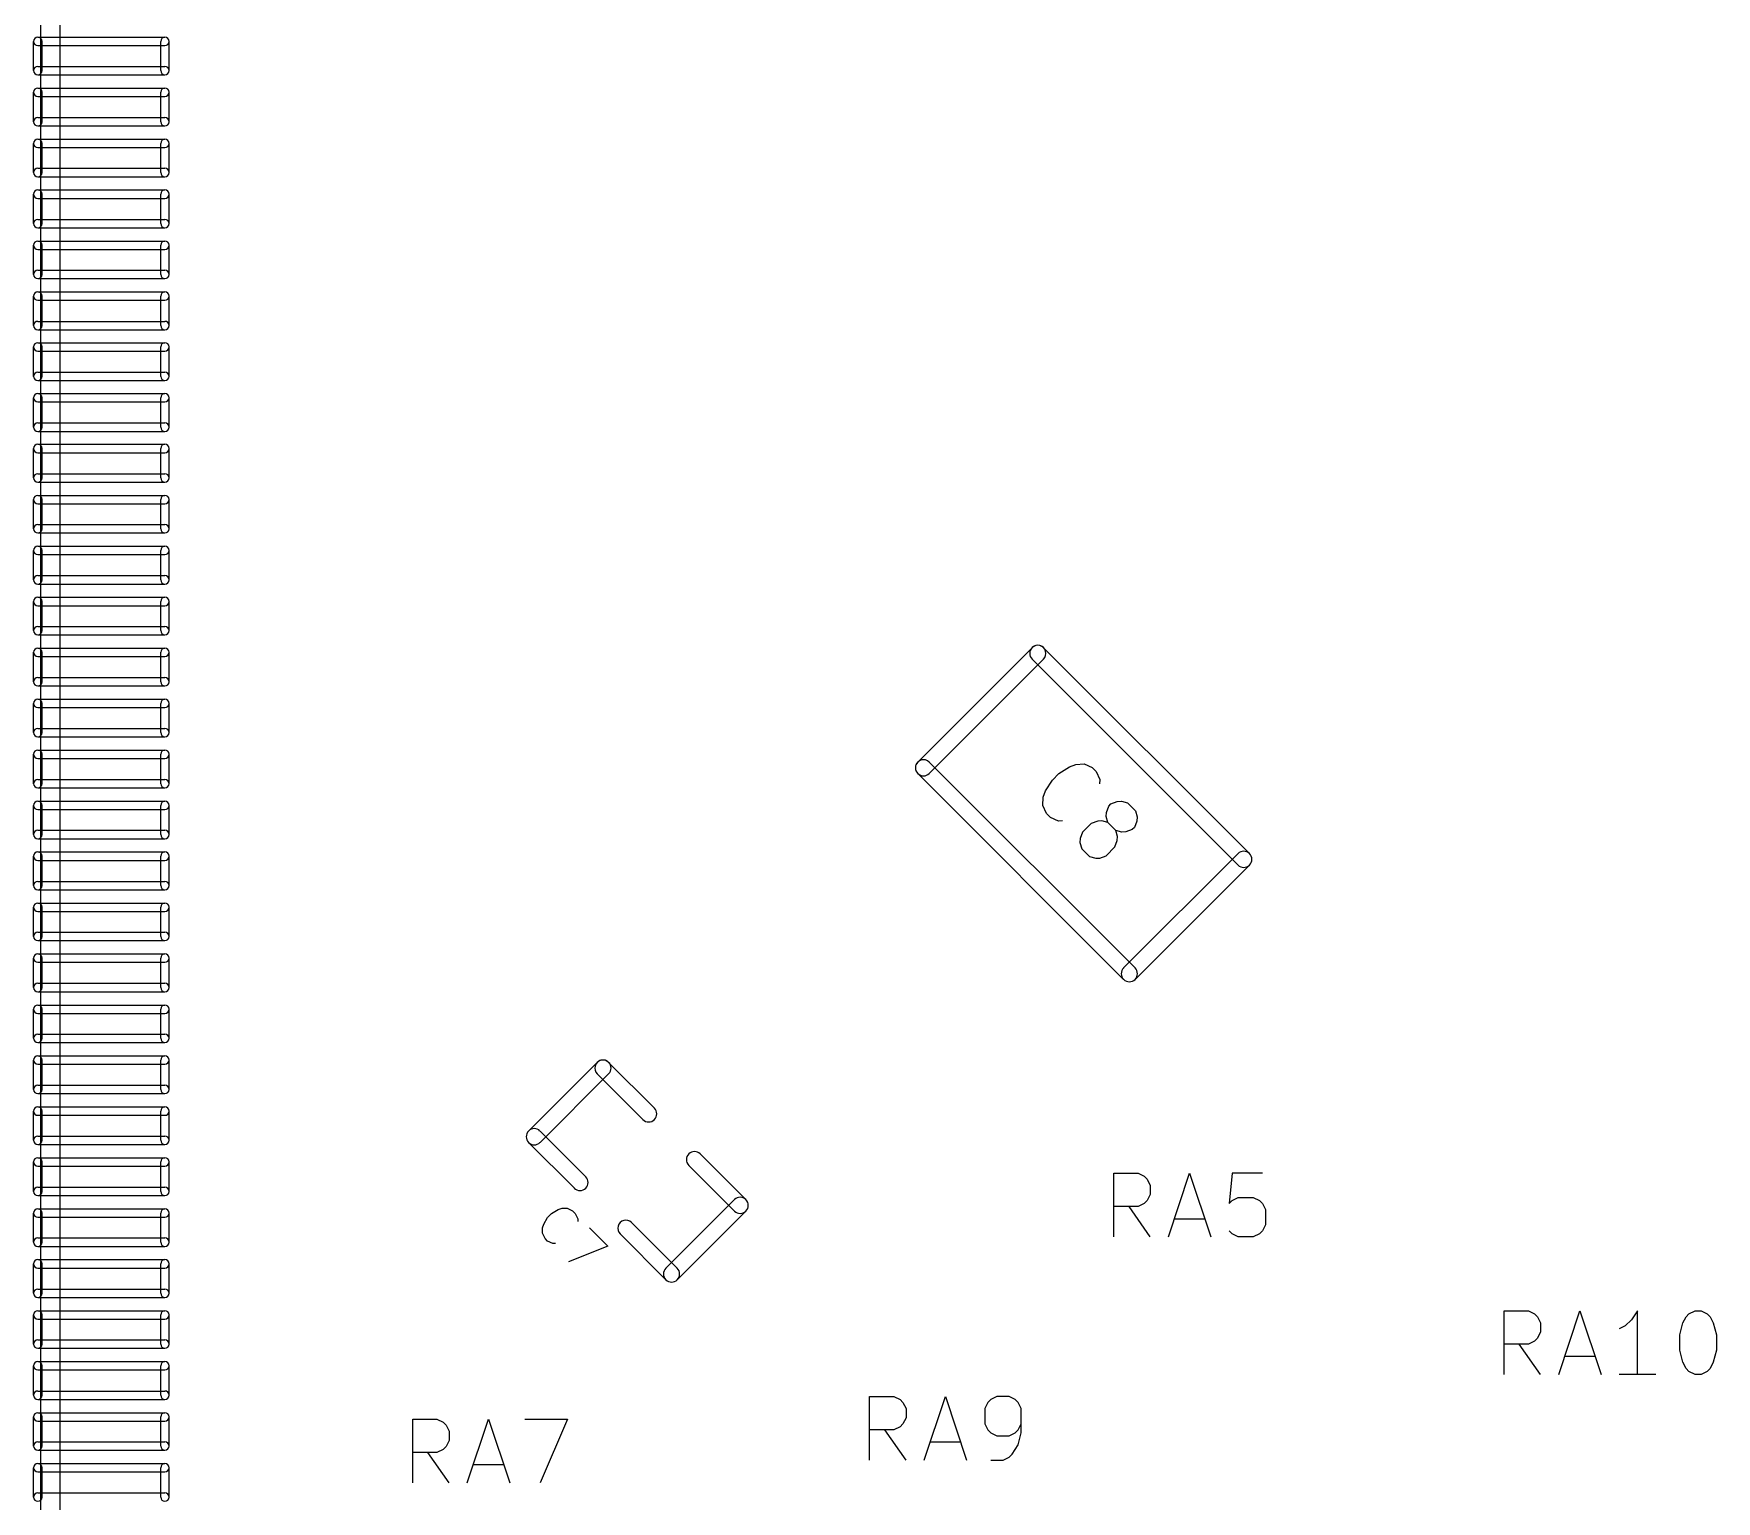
# Model space of a CAD drawing. Extents: x 51.7 to 137.6, y -122.1 to -55.4.
# Drawn here: x 123.34 to 136.55, y -99.75 to -88.23 of the extents above; entities that cross this region are included whole.
import ezdxf

# ---------------------------------------------------------------- set-up
doc = ezdxf.new("R2010")
doc.units = 0
doc.header["$MEASUREMENT"] = 0
doc.layers.add('BLACK', color=250, linetype='CONTINUOUS')

msp = doc.modelspace()

# ---------------------------------------------------------------- linework, layer by layer
at = {"layer": 'BLACK'}
for p, q in [((123.396, -100.972), (123.396, -81.028)), ((123.548, -100.972), (123.548, -81.028)), ((123.373, -88.2543), (124.371, -88.2543)), ((123.34, -88.5159), (123.34, -88.2873)), ((123.373, -88.3203), (124.371, -88.3203)), ((123.406, -88.5159), (123.406, -88.2873)), ((124.338, -88.5159), (124.338, -88.2873)), ((124.404, -88.5159), (124.404, -88.2873)), ((123.373, -88.4829), (124.371, -88.4829)), ((123.373, -88.5489), (124.371, -88.5489)), ((123.373, -88.653), (124.371, -88.653)), ((123.34, -88.9172), (123.34, -88.6861)), ((123.373, -88.7191), (124.371, -88.7191)), ((123.406, -88.9172), (123.406, -88.6861)), ((124.338, -88.9172), (124.338, -88.6861)), ((124.404, -88.9172), (124.404, -88.6861)), ((123.373, -88.8842), (124.371, -88.8842)), ((123.373, -88.9502), (124.371, -88.9502)), ((123.373, -89.0544), (124.371, -89.0544)), ((123.34, -89.316), (123.34, -89.0874)), ((123.373, -89.1204), (124.371, -89.1204)), ((123.406, -89.316), (123.406, -89.0874)), ((124.338, -89.316), (124.338, -89.0874)), ((124.404, -89.316), (124.404, -89.0874)), ((123.373, -89.283), (124.371, -89.283)), ((123.373, -89.349), (124.371, -89.349)), ((123.34, -89.7173), (123.34, -89.4862)), ((123.373, -89.4531), (124.371, -89.4531)), ((123.373, -89.5192), (124.371, -89.5192)), ((123.406, -89.7173), (123.406, -89.4862)), ((124.338, -89.7173), (124.338, -89.4862)), ((124.404, -89.7173), (124.404, -89.4862)), ((123.373, -89.6843), (124.371, -89.6843)), ((123.373, -89.7503), (124.371, -89.7503)), ((123.34, -90.1161), (123.34, -89.8875)), ((123.373, -89.8545), (124.371, -89.8545)), ((123.373, -89.9205), (124.371, -89.9205)), ((123.406, -90.1161), (123.406, -89.8875)), ((124.338, -90.1161), (124.338, -89.8875)), ((124.404, -90.1161), (124.404, -89.8875)), ((123.373, -90.0831), (124.371, -90.0831)), ((123.373, -90.1491), (124.371, -90.1491)), ((123.34, -90.5174), (123.34, -90.2863)), ((123.373, -90.2532), (124.371, -90.2532)), ((123.373, -90.3193), (124.371, -90.3193)), ((123.406, -90.5174), (123.406, -90.2863)), ((124.338, -90.5174), (124.338, -90.2863)), ((124.404, -90.5174), (124.404, -90.2863)), ((123.373, -90.4844), (124.371, -90.4844)), ((123.373, -90.5504), (124.371, -90.5504)), ((123.34, -90.9162), (123.34, -90.685)), ((123.373, -90.652), (124.371, -90.652)), ((123.373, -90.7181), (124.371, -90.7181)), ((123.406, -90.9162), (123.406, -90.685)), ((124.338, -90.9162), (124.338, -90.685)), ((124.404, -90.9162), (124.404, -90.685)), ((123.373, -90.8832), (124.371, -90.8832)), ((123.373, -90.9492), (124.371, -90.9492)), ((123.34, -91.315), (123.34, -91.0838)), ((123.373, -91.0508), (124.371, -91.0508)), ((123.373, -91.1168), (124.371, -91.1168)), ((123.406, -91.315), (123.406, -91.0838)), ((124.338, -91.315), (124.338, -91.0838)), ((124.404, -91.315), (124.404, -91.0838)), ((123.373, -91.2819), (124.371, -91.2819)), ((123.373, -91.348), (124.371, -91.348)), ((123.34, -91.7137), (123.34, -91.4826)), ((123.373, -91.4496), (124.371, -91.4496)), ((123.373, -91.5156), (124.371, -91.5156)), ((123.406, -91.7137), (123.406, -91.4826)), ((124.338, -91.7137), (124.338, -91.4826)), ((124.404, -91.7137), (124.404, -91.4826)), ((123.373, -91.6807), (124.371, -91.6807)), ((123.373, -91.7468), (124.371, -91.7468)), ((123.34, -92.1125), (123.34, -91.8839)), ((123.373, -91.8509), (124.371, -91.8509)), ((123.373, -91.9169), (124.371, -91.9169)), ((123.406, -92.1125), (123.406, -91.8839)), ((124.338, -92.1125), (124.338, -91.8839)), ((124.404, -92.1125), (124.404, -91.8839)), ((123.373, -92.0795), (124.371, -92.0795)), ((123.373, -92.1455), (124.371, -92.1455)), ((123.34, -92.5138), (123.34, -92.2827)), ((123.373, -92.2497), (124.371, -92.2497)), ((123.373, -92.3157), (124.371, -92.3157)), ((123.406, -92.5138), (123.406, -92.2827)), ((124.338, -92.5138), (124.338, -92.2827)), ((124.404, -92.5138), (124.404, -92.2827)), ((123.373, -92.4808), (124.371, -92.4808)), ((123.373, -92.5469), (124.371, -92.5469)), ((123.34, -92.9126), (123.34, -92.684)), ((123.373, -92.651), (124.371, -92.651)), ((123.373, -92.717), (124.371, -92.717)), ((123.406, -92.9126), (123.406, -92.684)), ((124.338, -92.9126), (124.338, -92.684)), ((124.404, -92.9126), (124.404, -92.684)), ((123.373, -92.8796), (124.371, -92.8796)), ((123.373, -92.9456), (124.371, -92.9456)), ((123.34, -93.3139), (123.34, -93.0828)), ((123.373, -93.0498), (124.371, -93.0498)), ((123.373, -93.1158), (124.371, -93.1158)), ((123.406, -93.3139), (123.406, -93.0828)), ((124.338, -93.3139), (124.338, -93.0828)), ((124.404, -93.3139), (124.404, -93.0828)), ((130.283, -93.9442), (131.181, -93.0462)), ((130.372, -94.034), (131.27, -93.136)), ((131.181, -93.136), (132.797, -94.7524)), ((131.27, -93.0462), (132.887, -94.6626)), ((123.373, -93.2809), (124.371, -93.2809)), ((123.373, -93.347), (124.371, -93.347)), ((123.34, -93.7127), (123.34, -93.4841)), ((123.373, -93.4511), (124.371, -93.4511)), ((123.373, -93.5171), (124.371, -93.5171)), ((123.406, -93.7127), (123.406, -93.4841)), ((124.338, -93.7127), (124.338, -93.4841)), ((124.404, -93.7127), (124.404, -93.4841)), ((123.373, -93.6797), (124.371, -93.6797)), ((123.373, -93.7457), (124.371, -93.7457)), ((123.34, -94.114), (123.34, -93.8829)), ((123.373, -93.8499), (124.371, -93.8499)), ((123.373, -93.9159), (124.371, -93.9159)), ((123.406, -94.114), (123.406, -93.8829)), ((124.338, -94.114), (124.338, -93.8829)), ((124.404, -94.114), (124.404, -93.8829)), ((131.989, -95.5606), (130.372, -93.9442)), ((131.899, -95.6504), (130.283, -94.034)), ((131.339, -94.0857), (131.391, -94.0344)), ((131.391, -94.0344), (131.474, -93.9814)), ((131.474, -93.9814), (131.524, -93.9626)), ((131.524, -93.9626), (131.589, -93.9592)), ((131.589, -93.9592), (131.652, -93.9882)), ((131.652, -93.9882), (131.683, -94.019)), ((131.683, -94.019), (131.712, -94.0823)), ((123.373, -94.081), (124.371, -94.081)), ((123.373, -94.1471), (124.371, -94.1471)), ((131.267, -94.2192), (131.286, -94.1696)), ((131.286, -94.1696), (131.339, -94.0857)), ((131.712, -94.0823), (131.71, -94.1148)), ((123.34, -94.5128), (123.34, -94.2842)), ((123.373, -94.2512), (124.371, -94.2512)), ((123.373, -94.3172), (124.371, -94.3172)), ((123.406, -94.5128), (123.406, -94.2842)), ((124.338, -94.5128), (124.338, -94.2842)), ((124.404, -94.5128), (124.404, -94.2842)), ((131.264, -94.2842), (131.267, -94.2192)), ((131.293, -94.3474), (131.264, -94.2842)), ((131.762, -94.3714), (131.763, -94.3389)), ((131.763, -94.3389), (131.782, -94.2893)), ((131.782, -94.2893), (131.799, -94.2722)), ((131.799, -94.2722), (131.849, -94.2534)), ((131.849, -94.2534), (131.881, -94.2517)), ((131.881, -94.2517), (131.929, -94.2653)), ((131.929, -94.2653), (131.991, -94.3269)), ((131.991, -94.3269), (132.005, -94.3748)), ((131.324, -94.3782), (131.293, -94.3474)), ((131.387, -94.4073), (131.324, -94.3782)), ((131.42, -94.4056), (131.387, -94.4073)), ((131.645, -94.4261), (131.577, -94.4946)), ((131.695, -94.4073), (131.645, -94.4261)), ((131.728, -94.4056), (131.695, -94.4073)), ((131.775, -94.4193), (131.728, -94.4056)), ((131.775, -94.4193), (131.762, -94.3714)), ((131.837, -94.4809), (131.775, -94.4193)), ((131.984, -94.4569), (131.967, -94.474)), ((132.003, -94.4073), (131.984, -94.4569)), ((132.005, -94.3748), (132.003, -94.4073)), ((123.373, -94.4798), (124.371, -94.4798)), ((123.373, -94.5458), (124.371, -94.5458)), ((131.558, -94.5442), (131.556, -94.5767)), ((131.556, -94.5767), (131.57, -94.6246)), ((131.577, -94.4946), (131.558, -94.5442)), ((131.83, -94.6109), (131.849, -94.5613)), ((131.885, -94.4946), (131.837, -94.4809)), ((131.851, -94.5288), (131.837, -94.4809)), ((131.849, -94.5613), (131.851, -94.5288)), ((131.917, -94.4928), (131.885, -94.4946)), ((131.967, -94.474), (131.917, -94.4928)), ((123.34, -94.9141), (123.34, -94.683)), ((123.373, -94.65), (124.371, -94.65)), ((123.373, -94.716), (124.371, -94.716)), ((123.406, -94.9141), (123.406, -94.683)), ((124.338, -94.9141), (124.338, -94.683)), ((124.404, -94.9141), (124.404, -94.683)), ((131.57, -94.6246), (131.632, -94.6861)), ((131.632, -94.6861), (131.68, -94.6998)), ((131.68, -94.6998), (131.712, -94.6981)), ((131.712, -94.6981), (131.762, -94.6793)), ((131.762, -94.6793), (131.83, -94.6109)), ((132.797, -94.6626), (131.899, -95.5606)), ((132.887, -94.7524), (131.989, -95.6504)), ((123.373, -94.8811), (124.371, -94.8811)), ((123.373, -94.9472), (124.371, -94.9472)), ((123.34, -95.3129), (123.34, -95.0843)), ((123.373, -95.0513), (124.371, -95.0513)), ((123.373, -95.1173), (124.371, -95.1173)), ((123.406, -95.3129), (123.406, -95.0843)), ((124.338, -95.3129), (124.338, -95.0843)), ((124.404, -95.3129), (124.404, -95.0843)), ((123.373, -95.2799), (124.371, -95.2799)), ((123.373, -95.3459), (124.371, -95.3459)), ((123.34, -95.7142), (123.34, -95.4831)), ((123.373, -95.4501), (124.371, -95.4501)), ((123.373, -95.5161), (124.371, -95.5161)), ((123.406, -95.7142), (123.406, -95.4831)), ((124.338, -95.7142), (124.338, -95.4831)), ((124.404, -95.7142), (124.404, -95.4831)), ((123.373, -95.6812), (124.371, -95.6812)), ((123.373, -95.7473), (124.371, -95.7473)), ((123.34, -96.113), (123.34, -95.8844)), ((123.373, -95.8514), (124.371, -95.8514)), ((123.373, -95.9174), (124.371, -95.9174)), ((123.406, -96.113), (123.406, -95.8844)), ((124.338, -96.113), (124.338, -95.8844)), ((124.404, -96.113), (124.404, -95.8844)), ((123.373, -96.08), (124.371, -96.08)), ((123.373, -96.146), (124.371, -96.146)), ((123.34, -96.5143), (123.34, -96.2832)), ((123.373, -96.2502), (124.371, -96.2502)), ((123.373, -96.3162), (124.371, -96.3162)), ((123.406, -96.5143), (123.406, -96.2832)), ((124.338, -96.5143), (124.338, -96.2832)), ((124.404, -96.5143), (124.404, -96.2832)), ((127.765, -96.3019), (127.226, -96.8407)), ((128.214, -96.6611), (127.855, -96.3019)), ((127.855, -96.3917), (127.316, -96.9305)), ((128.124, -96.7509), (127.765, -96.3917)), ((123.373, -96.4813), (124.371, -96.4813)), ((123.373, -96.5474), (124.371, -96.5474)), ((123.34, -96.9131), (123.34, -96.6845)), ((123.373, -96.6515), (124.371, -96.6515)), ((123.373, -96.7175), (124.371, -96.7175)), ((123.406, -96.9131), (123.406, -96.6845)), ((124.338, -96.9131), (124.338, -96.6845)), ((124.404, -96.9131), (124.404, -96.6845)), ((127.316, -96.8407), (127.675, -97.1999)), ((123.373, -96.8801), (124.371, -96.8801)), ((123.373, -96.9461), (124.371, -96.9461)), ((127.226, -96.9305), (127.586, -97.2897)), ((123.34, -97.3144), (123.34, -97.0833)), ((123.373, -97.0503), (124.371, -97.0503)), ((123.406, -97.3144), (123.406, -97.0833)), ((124.338, -97.3144), (124.338, -97.0833)), ((124.404, -97.3144), (124.404, -97.0833)), ((128.484, -97.1101), (128.843, -97.4693)), ((128.573, -97.0203), (128.933, -97.3795)), ((123.373, -97.1163), (124.371, -97.1163)), ((131.822, -97.6719), (131.822, -97.1719)), ((131.822, -97.1719), (132.013, -97.1719)), ((132.013, -97.1719), (132.06, -97.1957)), ((132.06, -97.1957), (132.084, -97.2195)), ((132.084, -97.2195), (132.108, -97.2671)), ((132.251, -97.6719), (132.417, -97.1719)), ((132.417, -97.1719), (132.584, -97.6719)), ((132.751, -97.1719), (132.727, -97.41)), ((132.989, -97.1719), (132.751, -97.1719)), ((123.373, -97.2814), (124.371, -97.2814)), ((123.373, -97.3475), (124.371, -97.3475)), ((128.843, -97.3795), (128.304, -97.9183)), ((132.108, -97.3385), (132.084, -97.3862)), ((132.108, -97.2671), (132.108, -97.3385)), ((132.751, -97.3862), (132.798, -97.3624)), ((132.798, -97.3624), (132.917, -97.3624)), ((132.917, -97.3624), (132.965, -97.3862)), ((123.34, -97.7132), (123.34, -97.4846)), ((123.373, -97.4516), (124.371, -97.4516)), ((123.406, -97.7132), (123.406, -97.4846)), ((124.338, -97.7132), (124.338, -97.4846)), ((124.404, -97.7132), (124.404, -97.4846)), ((127.376, -97.5193), (127.407, -97.4886)), ((127.407, -97.4886), (127.459, -97.4578)), ((127.459, -97.4578), (127.489, -97.4475)), ((127.489, -97.4475), (127.53, -97.4475)), ((127.53, -97.4475), (127.571, -97.468)), ((127.571, -97.468), (127.592, -97.4886)), ((127.592, -97.4886), (127.613, -97.5296)), ((128.933, -97.4693), (128.394, -98.0081)), ((132.013, -97.4338), (131.822, -97.4338)), ((132.108, -97.6719), (131.941, -97.4338)), ((132.06, -97.41), (132.013, -97.4338)), ((132.084, -97.3862), (132.06, -97.41)), ((132.727, -97.41), (132.751, -97.3862)), ((132.965, -97.3862), (132.989, -97.41)), ((132.989, -97.41), (133.013, -97.4576)), ((133.013, -97.4576), (133.013, -97.5766)), ((123.373, -97.5176), (124.371, -97.5176)), ((127.335, -97.6014), (127.346, -97.5707)), ((127.335, -97.6425), (127.335, -97.6014)), ((127.356, -97.6836), (127.335, -97.6425)), ((127.346, -97.5707), (127.376, -97.5193)), ((127.613, -97.5296), (127.613, -97.5501)), ((127.705, -97.6014), (127.849, -97.7451)), ((128.394, -97.9183), (128.035, -97.5591)), ((132.298, -97.529), (132.536, -97.529)), ((132.751, -97.6481), (132.727, -97.6243)), ((132.989, -97.6243), (132.965, -97.6481)), ((133.013, -97.5766), (132.989, -97.6243)), ((123.373, -97.6802), (124.371, -97.6802)), ((123.373, -97.7462), (124.371, -97.7462)), ((127.376, -97.7041), (127.356, -97.6836)), ((127.418, -97.7246), (127.376, -97.7041)), ((127.438, -97.7246), (127.418, -97.7246)), ((127.849, -97.7451), (127.541, -97.8683)), ((128.304, -98.0081), (127.945, -97.6489)), ((132.798, -97.6719), (132.751, -97.6481)), ((132.917, -97.6719), (132.798, -97.6719)), ((132.965, -97.6481), (132.917, -97.6719)), ((123.34, -98.1145), (123.34, -97.8834)), ((123.373, -97.8504), (124.371, -97.8504)), ((123.406, -98.1145), (123.406, -97.8834)), ((124.338, -98.1145), (124.338, -97.8834)), ((124.404, -98.1145), (124.404, -97.8834)), ((123.373, -97.9164), (124.371, -97.9164)), ((123.373, -98.0815), (124.371, -98.0815)), ((123.373, -98.1476), (124.371, -98.1476)), ((123.34, -98.5133), (123.34, -98.2847)), ((123.373, -98.2517), (124.371, -98.2517)), ((123.406, -98.5133), (123.406, -98.2847)), ((124.338, -98.5133), (124.338, -98.2847)), ((124.404, -98.5133), (124.404, -98.2847)), ((134.886, -98.7514), (134.886, -98.2514)), ((134.886, -98.2514), (135.077, -98.2514)), ((135.077, -98.2514), (135.124, -98.2752)), ((135.124, -98.2752), (135.148, -98.299)), ((135.148, -98.299), (135.172, -98.3466)), ((135.315, -98.7514), (135.481, -98.2514)), ((135.481, -98.2514), (135.648, -98.7514)), ((135.934, -98.2514), (135.886, -98.3228)), ((135.934, -98.7514), (135.934, -98.2514)), ((136.291, -98.3466), (136.315, -98.299)), ((136.315, -98.299), (136.338, -98.2752)), ((136.338, -98.2752), (136.386, -98.2514)), ((136.386, -98.2514), (136.434, -98.2514)), ((136.434, -98.2514), (136.481, -98.2752)), ((136.481, -98.2752), (136.505, -98.299)), ((136.505, -98.299), (136.529, -98.3466)), ((123.373, -98.3177), (124.371, -98.3177)), ((135.172, -98.418), (135.148, -98.4657)), ((135.172, -98.3466), (135.172, -98.418)), ((135.838, -98.3704), (135.791, -98.3942)), ((135.886, -98.3228), (135.838, -98.3704)), ((136.267, -98.4419), (136.291, -98.3466)), ((136.529, -98.3466), (136.553, -98.4419)), ((123.373, -98.4803), (124.371, -98.4803)), ((123.373, -98.5463), (124.371, -98.5463)), ((135.077, -98.5133), (134.886, -98.5133)), ((135.172, -98.7514), (135.005, -98.5133)), ((135.124, -98.4895), (135.077, -98.5133)), ((135.148, -98.4657), (135.124, -98.4895)), ((136.267, -98.5609), (136.267, -98.4419)), ((136.291, -98.6561), (136.267, -98.5609)), ((136.553, -98.5609), (136.529, -98.6561)), ((136.553, -98.4419), (136.553, -98.5609)), ((123.34, -98.9146), (123.34, -98.6835)), ((123.373, -98.6505), (124.371, -98.6505)), ((123.406, -98.9146), (123.406, -98.6835)), ((124.338, -98.9146), (124.338, -98.6835)), ((124.404, -98.9146), (124.404, -98.6835)), ((135.362, -98.6085), (135.6, -98.6085)), ((136.315, -98.7038), (136.291, -98.6561)), ((136.529, -98.6561), (136.505, -98.7038)), ((123.373, -98.7165), (124.371, -98.7165)), ((136.077, -98.7514), (135.791, -98.7514)), ((136.338, -98.7276), (136.315, -98.7038)), ((136.386, -98.7514), (136.338, -98.7276)), ((136.434, -98.7514), (136.386, -98.7514)), ((136.481, -98.7276), (136.434, -98.7514)), ((136.505, -98.7038), (136.481, -98.7276)), ((123.373, -98.8816), (124.371, -98.8816)), ((123.373, -98.9477), (124.371, -98.9477)), ((129.904, -99.4245), (129.904, -98.9245)), ((129.904, -98.9245), (130.095, -98.9245)), ((130.095, -98.9245), (130.143, -98.9483)), ((130.143, -98.9483), (130.166, -98.9721)), ((130.333, -99.4245), (130.5, -98.9245)), ((130.5, -98.9245), (130.666, -99.4245)), ((130.857, -98.9483), (130.833, -98.9721)), ((130.904, -98.9245), (130.857, -98.9483)), ((131, -98.9245), (130.904, -98.9245)), ((131.047, -98.9483), (131, -98.9245)), ((131.071, -98.9721), (131.047, -98.9483)), ((123.34, -99.3134), (123.34, -99.0848)), ((123.373, -99.0518), (124.371, -99.0518)), ((123.406, -99.3134), (123.406, -99.0848)), ((124.338, -99.3134), (124.338, -99.0848)), ((124.404, -99.3134), (124.404, -99.0848)), ((130.166, -98.9721), (130.19, -99.0197)), ((130.19, -99.0911), (130.166, -99.1388)), ((130.19, -99.0197), (130.19, -99.0911)), ((130.833, -98.9721), (130.809, -99.0197)), ((130.809, -99.0197), (130.809, -99.1388)), ((131.095, -99.0197), (131.071, -98.9721)), ((131.095, -99.2102), (131.095, -99.0197)), ((123.373, -99.1178), (124.371, -99.1178)), ((126.317, -99.6024), (126.317, -99.1024)), ((126.317, -99.1024), (126.507, -99.1024)), ((126.507, -99.1024), (126.555, -99.1262)), ((126.555, -99.1262), (126.579, -99.15)), ((126.579, -99.15), (126.602, -99.1976)), ((126.602, -99.1976), (126.602, -99.269)), ((126.745, -99.6024), (126.912, -99.1024)), ((126.912, -99.1024), (127.079, -99.6024)), ((127.198, -99.1024), (127.531, -99.1024)), ((127.531, -99.1024), (127.317, -99.6024)), ((130.095, -99.1864), (129.904, -99.1864)), ((130.19, -99.4245), (130.024, -99.1864)), ((130.143, -99.1626), (130.095, -99.1864)), ((130.166, -99.1388), (130.143, -99.1626)), ((130.809, -99.1388), (130.833, -99.1864)), ((130.833, -99.1864), (130.857, -99.2102)), ((130.857, -99.2102), (130.904, -99.234)), ((131, -99.234), (131.047, -99.2102)), ((131.047, -99.2102), (131.071, -99.1864)), ((131.071, -99.1864), (131.095, -99.1388)), ((131.071, -99.3054), (131.095, -99.2102)), ((123.373, -99.2804), (124.371, -99.2804)), ((123.373, -99.3464), (124.371, -99.3464)), ((126.555, -99.3405), (126.507, -99.3643)), ((126.579, -99.3167), (126.555, -99.3405)), ((126.602, -99.269), (126.579, -99.3167)), ((130.381, -99.2816), (130.619, -99.2816)), ((130.904, -99.234), (131, -99.234)), ((131.024, -99.3769), (131.071, -99.3054)), ((123.34, -99.7147), (123.34, -99.4836)), ((123.373, -99.4506), (124.371, -99.4506)), ((123.406, -99.7147), (123.406, -99.4836)), ((124.338, -99.7147), (124.338, -99.4836)), ((124.404, -99.7147), (124.404, -99.4836)), ((126.507, -99.3643), (126.317, -99.3643)), ((126.602, -99.6024), (126.436, -99.3643)), ((126.793, -99.4595), (127.031, -99.4595)), ((130.857, -99.4245), (130.952, -99.4245)), ((130.952, -99.4245), (131, -99.4007)), ((131, -99.4007), (131.024, -99.3769)), ((123.373, -99.5166), (124.371, -99.5166)), ((123.373, -99.6817), (124.371, -99.6817))]:
    msp.add_line(p, q, dxfattribs=at)
for centre, radius, start, end in [((123.373, -88.2873), 0.033, 90, 270), ((123.373, -88.2873), 0.033, 360, 540), ((124.371, -88.2873), 0.033, 360, 540), ((124.371, -88.2873), 0.033, 270, 450), ((123.373, -88.5159), 0.033, 90, 270), ((123.373, -88.5159), 0.033, 180, 360), ((124.371, -88.5159), 0.033, 180, 360), ((124.371, -88.5159), 0.033, 270, 450), ((123.373, -88.6861), 0.033, 90, 270), ((123.373, -88.6861), 0.033, 360, 540), ((124.371, -88.6861), 0.033, 360, 540), ((124.371, -88.6861), 0.033, 270, 450), ((123.373, -88.9172), 0.033, 90, 270), ((123.373, -88.9172), 0.033, 180, 360), ((124.371, -88.9172), 0.033, 180, 360), ((124.371, -88.9172), 0.033, 270, 450), ((123.373, -89.0874), 0.033, 90, 270), ((123.373, -89.0874), 0.033, 360, 540), ((124.371, -89.0874), 0.033, 360, 540), ((124.371, -89.0874), 0.033, 270, 450), ((123.373, -89.316), 0.033, 90, 270), ((123.373, -89.316), 0.033, 180, 360), ((124.371, -89.316), 0.033, 180, 360), ((124.371, -89.316), 0.033, 270, 450), ((123.373, -89.4862), 0.033, 90, 270), ((123.373, -89.4862), 0.033, 360, 540), ((124.371, -89.4862), 0.033, 360, 540), ((124.371, -89.4862), 0.033, 270, 450), ((123.373, -89.7173), 0.033, 90, 270), ((124.371, -89.7173), 0.033, 270, 450), ((123.373, -89.7173), 0.033, 180, 360), ((124.371, -89.7173), 0.033, 180, 360), ((123.373, -89.8875), 0.033, 90, 270), ((123.373, -89.8875), 0.033, 360, 540), ((124.371, -89.8875), 0.033, 360, 540), ((124.371, -89.8875), 0.033, 270, 450), ((123.373, -90.1161), 0.033, 90, 270), ((124.371, -90.1161), 0.033, 270, 450), ((123.373, -90.1161), 0.033, 180, 360), ((124.371, -90.1161), 0.033, 180, 360), ((123.373, -90.2863), 0.033, 90, 270), ((123.373, -90.2863), 0.033, 360, 540), ((124.371, -90.2863), 0.033, 360, 540), ((124.371, -90.2863), 0.033, 270, 450), ((123.373, -90.5174), 0.033, 90, 270), ((124.371, -90.5174), 0.033, 270, 450), ((123.373, -90.5174), 0.033, 180, 360), ((124.371, -90.5174), 0.033, 180, 360), ((123.373, -90.685), 0.033, 90, 270), ((123.373, -90.685), 0.033, 360, 540), ((124.371, -90.685), 0.033, 360, 540), ((124.371, -90.685), 0.033, 270, 450), ((123.373, -90.9162), 0.033, 90, 270), ((124.371, -90.9162), 0.033, 270, 450), ((123.373, -90.9162), 0.033, 180, 360), ((124.371, -90.9162), 0.033, 180, 360), ((123.373, -91.0838), 0.033, 90, 270), ((123.373, -91.0838), 0.033, 360, 540), ((124.371, -91.0838), 0.033, 360, 540), ((124.371, -91.0838), 0.033, 270, 450), ((123.373, -91.315), 0.033, 90, 270), ((124.371, -91.315), 0.033, 270, 450), ((123.373, -91.315), 0.033, 180, 360), ((124.371, -91.315), 0.033, 180, 360), ((123.373, -91.4826), 0.033, 90, 270), ((123.373, -91.4826), 0.033, 360, 540), ((124.371, -91.4826), 0.033, 360, 540), ((124.371, -91.4826), 0.033, 270, 450), ((123.373, -91.7137), 0.033, 90, 270), ((124.371, -91.7137), 0.033, 270, 450), ((123.373, -91.7137), 0.033, 180, 360), ((124.371, -91.7137), 0.033, 180, 360), ((123.373, -91.8839), 0.033, 90, 270), ((123.373, -91.8839), 0.033, 360, 540), ((124.371, -91.8839), 0.033, 360, 540), ((124.371, -91.8839), 0.033, 270, 450), ((123.373, -92.1125), 0.033, 90, 270), ((124.371, -92.1125), 0.033, 270, 450), ((123.373, -92.1125), 0.033, 180, 360), ((124.371, -92.1125), 0.033, 180, 360), ((123.373, -92.2827), 0.033, 90, 270), ((123.373, -92.2827), 0.033, 360, 540), ((124.371, -92.2827), 0.033, 360, 540), ((124.371, -92.2827), 0.033, 270, 450), ((123.373, -92.5138), 0.033, 90, 270), ((124.371, -92.5138), 0.033, 270, 450), ((123.373, -92.5138), 0.033, 180, 360), ((124.371, -92.5138), 0.033, 180, 360), ((123.373, -92.684), 0.033, 90, 270), ((123.373, -92.684), 0.033, 360, 540), ((124.371, -92.684), 0.033, 360, 540), ((124.371, -92.684), 0.033, 270, 450), ((123.373, -92.9126), 0.033, 90, 270), ((124.371, -92.9126), 0.033, 270, 450), ((123.373, -92.9126), 0.033, 180, 360), ((124.371, -92.9126), 0.033, 180, 360), ((123.373, -93.0828), 0.033, 90, 270), ((123.373, -93.0828), 0.033, 360, 540), ((124.371, -93.0828), 0.033, 360, 540), ((124.371, -93.0828), 0.033, 270, 450), ((131.225, -93.0911), 0.0635, 45, 225), ((131.225, -93.0911), 0.0635, 315, 495), ((123.373, -93.3139), 0.033, 90, 270), ((124.371, -93.3139), 0.033, 270, 450), ((123.373, -93.3139), 0.033, 180, 360), ((124.371, -93.3139), 0.033, 180, 360), ((123.373, -93.4841), 0.033, 90, 270), ((123.373, -93.4841), 0.033, 360, 540), ((124.371, -93.4841), 0.033, 360, 540), ((124.371, -93.4841), 0.033, 270, 450), ((123.373, -93.7127), 0.033, 90, 270), ((124.371, -93.7127), 0.033, 270, 450), ((123.373, -93.7127), 0.033, 180, 360), ((124.371, -93.7127), 0.033, 180, 360), ((123.373, -93.8829), 0.033, 90, 270), ((123.373, -93.8829), 0.033, 360, 540), ((124.371, -93.8829), 0.033, 360, 540), ((124.371, -93.8829), 0.033, 270, 450), ((130.327, -93.9891), 0.0635, 405, 585), ((130.327, -93.9891), 0.0635, 135, 315), ((123.373, -94.114), 0.033, 90, 270), ((123.373, -94.114), 0.033, 180, 360), ((124.371, -94.114), 0.033, 180, 360), ((124.371, -94.114), 0.033, 270, 450), ((123.373, -94.2842), 0.033, 90, 270), ((123.373, -94.2842), 0.033, 360, 540), ((124.371, -94.2842), 0.033, 360, 540), ((124.371, -94.2842), 0.033, 270, 450), ((123.373, -94.5128), 0.033, 90, 270), ((123.373, -94.5128), 0.033, 180, 360), ((124.371, -94.5128), 0.033, 180, 360), ((124.371, -94.5128), 0.033, 270, 450), ((123.373, -94.683), 0.033, 90, 270), ((123.373, -94.683), 0.033, 360, 540), ((124.371, -94.683), 0.033, 360, 540), ((124.371, -94.683), 0.033, 270, 450), ((132.842, -94.7075), 0.0635, -45, 135), ((132.842, -94.7075), 0.0635, 225, 405), ((123.373, -94.9141), 0.033, 90, 270), ((123.373, -94.9141), 0.033, 180, 360), ((124.371, -94.9141), 0.033, 180, 360), ((124.371, -94.9141), 0.033, 270, 450), ((123.373, -95.0843), 0.033, 90, 270), ((123.373, -95.0843), 0.033, 360, 540), ((124.371, -95.0843), 0.033, 360, 540), ((124.371, -95.0843), 0.033, 270, 450), ((123.373, -95.3129), 0.033, 90, 270), ((123.373, -95.3129), 0.033, 180, 360), ((124.371, -95.3129), 0.033, 180, 360), ((124.371, -95.3129), 0.033, 270, 450), ((123.373, -95.4831), 0.033, 90, 270), ((123.373, -95.4831), 0.033, 360, 540), ((124.371, -95.4831), 0.033, 360, 540), ((124.371, -95.4831), 0.033, 270, 450), ((131.944, -95.6055), 0.0635, 135, 315), ((131.944, -95.6055), 0.0635, 225, 405), ((123.373, -95.7142), 0.033, 90, 270), ((123.373, -95.7142), 0.033, 180, 360), ((124.371, -95.7142), 0.033, 180, 360), ((124.371, -95.7142), 0.033, 270, 450), ((123.373, -95.8844), 0.033, 90, 270), ((123.373, -95.8844), 0.033, 360, 540), ((124.371, -95.8844), 0.033, 360, 540), ((124.371, -95.8844), 0.033, 270, 450), ((123.373, -96.113), 0.033, 90, 270), ((123.373, -96.113), 0.033, 180, 360), ((124.371, -96.113), 0.033, 180, 360), ((124.371, -96.113), 0.033, 270, 450), ((123.373, -96.2832), 0.033, 90, 270), ((123.373, -96.2832), 0.033, 360, 540), ((124.371, -96.2832), 0.033, 360, 540), ((124.371, -96.2832), 0.033, 270, 450), ((127.81, -96.3468), 0.0635, 405, 585), ((127.81, -96.3468), 0.0635, -45, 135), ((123.373, -96.5143), 0.033, 90, 270), ((123.373, -96.5143), 0.033, 180, 360), ((124.371, -96.5143), 0.033, 180, 360), ((124.371, -96.5143), 0.033, 270, 450), ((123.373, -96.6845), 0.033, 90, 270), ((123.373, -96.6845), 0.033, 360, 540), ((124.371, -96.6845), 0.033, 360, 540), ((124.371, -96.6845), 0.033, 270, 450), ((128.169, -96.706), 0.0635, 225, 405), ((127.271, -96.8856), 0.0635, 45, 225), ((127.271, -96.8856), 0.0635, 135, 315), ((123.373, -96.9131), 0.033, 90, 270), ((123.373, -96.9131), 0.033, 180, 360), ((124.371, -96.9131), 0.033, 180, 360), ((124.371, -96.9131), 0.033, 270, 450), ((123.373, -97.0833), 0.033, 90, 270), ((123.373, -97.0833), 0.033, 360, 540), ((124.371, -97.0833), 0.033, 360, 540), ((124.371, -97.0833), 0.033, 270, 450), ((128.529, -97.0652), 0.0635, 45, 225), ((127.63, -97.2448), 0.0635, 225, 405), ((123.373, -97.3144), 0.033, 90, 270), ((123.373, -97.3144), 0.033, 180, 360), ((124.371, -97.3144), 0.033, 180, 360), ((124.371, -97.3144), 0.033, 270, 450), ((128.888, -97.4244), 0.0635, -45, 135), ((128.888, -97.4244), 0.0635, 225, 405), ((123.373, -97.4846), 0.033, 90, 270), ((123.373, -97.4846), 0.033, 360, 540), ((124.371, -97.4846), 0.033, 360, 540), ((124.371, -97.4846), 0.033, 270, 450), ((127.99, -97.604), 0.0635, 405, 585), ((123.373, -97.7132), 0.033, 90, 270), ((123.373, -97.7132), 0.033, 180, 360), ((124.371, -97.7132), 0.033, 180, 360), ((124.371, -97.7132), 0.033, 270, 450), ((123.373, -97.8834), 0.033, 90, 270), ((123.373, -97.8834), 0.033, 360, 540), ((124.371, -97.8834), 0.033, 360, 540), ((124.371, -97.8834), 0.033, 270, 450), ((128.349, -97.9632), 0.0635, 135, 315), ((128.349, -97.9632), 0.0635, 225, 405), ((123.373, -98.1145), 0.033, 90, 270), ((123.373, -98.1145), 0.033, 180, 360), ((124.371, -98.1145), 0.033, 180, 360), ((124.371, -98.1145), 0.033, 270, 450), ((123.373, -98.2847), 0.033, 90, 270), ((123.373, -98.2847), 0.033, 360, 540), ((124.371, -98.2847), 0.033, 360, 540), ((124.371, -98.2847), 0.033, 270, 450), ((123.373, -98.5133), 0.033, 90, 270), ((123.373, -98.5133), 0.033, 180, 360), ((124.371, -98.5133), 0.033, 180, 360), ((124.371, -98.5133), 0.033, 270, 450), ((123.373, -98.6835), 0.033, 90, 270), ((123.373, -98.6835), 0.033, 360, 540), ((124.371, -98.6835), 0.033, 360, 540), ((124.371, -98.6835), 0.033, 270, 450), ((123.373, -98.9146), 0.033, 90, 270), ((123.373, -98.9146), 0.033, 180, 360), ((124.371, -98.9146), 0.033, 180, 360), ((124.371, -98.9146), 0.033, 270, 450), ((123.373, -99.0848), 0.033, 90, 270), ((123.373, -99.0848), 0.033, 360, 540), ((124.371, -99.0848), 0.033, 360, 540), ((124.371, -99.0848), 0.033, 270, 450), ((123.373, -99.3134), 0.033, 90, 270), ((123.373, -99.3134), 0.033, 180, 360), ((124.371, -99.3134), 0.033, 180, 360), ((124.371, -99.3134), 0.033, 270, 450), ((123.373, -99.4836), 0.033, 90, 270), ((123.373, -99.4836), 0.033, 360, 540), ((124.371, -99.4836), 0.033, 360, 540), ((124.371, -99.4836), 0.033, 270, 450), ((123.373, -99.7147), 0.033, 90, 270), ((123.373, -99.7147), 0.033, 180, 360), ((124.371, -99.7147), 0.033, 180, 360), ((124.371, -99.7147), 0.033, 270, 450)]:
    msp.add_arc(centre, radius, start, end, dxfattribs=at)

doc.saveas('drawing.dxf')
